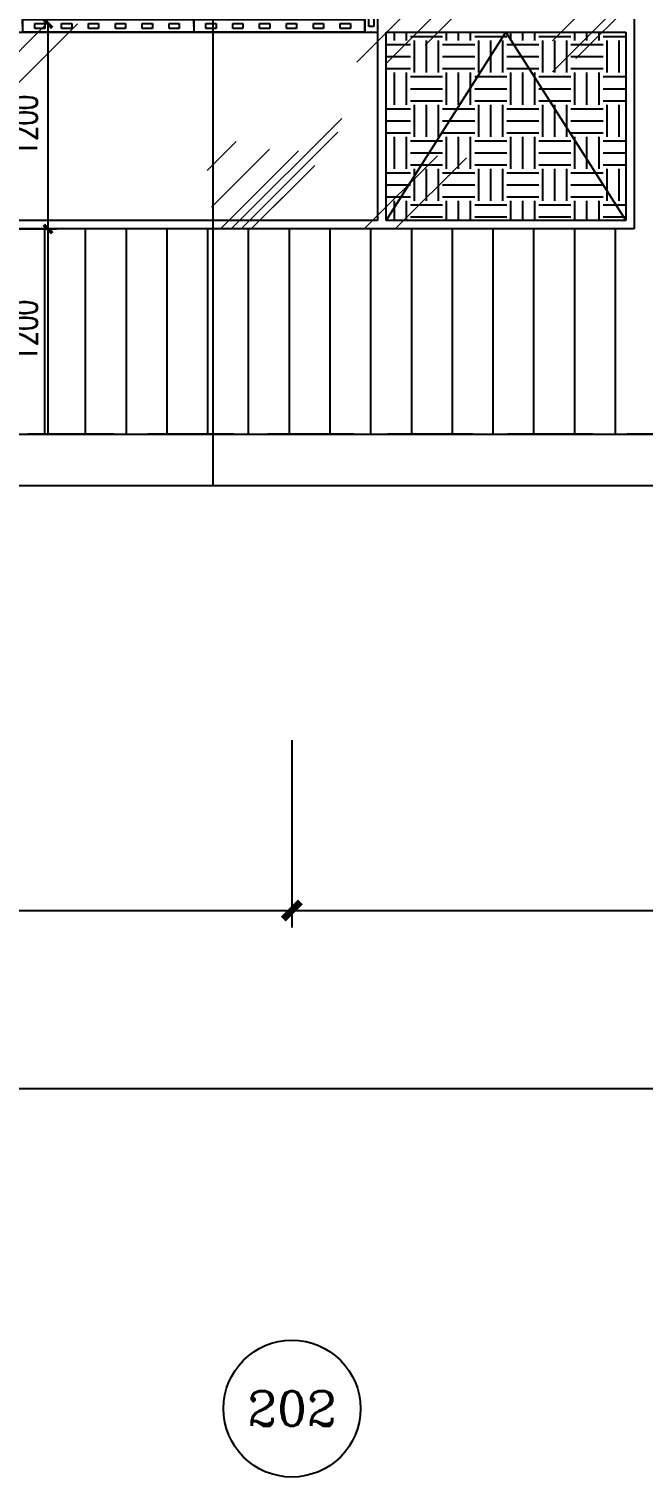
# Model space of a CAD drawing. Extents: x -2377130 to 293730, y -2 to 754590.
# Drawn here: x -1171931 to -1168344, y 511142 to 519607 of the extents above; entities that cross this region are included whole.
import ezdxf
from ezdxf.enums import TextEntityAlignment as Align

# ---------------------------------------------------------------- set-up
doc = ezdxf.new("R2010")
doc.units = 0
doc.header["$LTSCALE"] = 1000
doc.header["$MEASUREMENT"] = 0
doc.linetypes.add('__DASH', pattern=[0.35, 0.25, -0.1])
doc.linetypes.add('DOTE', pattern=[2.42, 2, -0.2, 0.02, -0.2])
for name, color, linetype in [('0 @ 1', 7, 'Continuous'), ('A-AXIS-D', 1, 'Continuous'), ('A-AXIS-DOTE', 14, 'DOTE'), ('A-AXIS-DP', 126, 'Continuous'), ('A-HATCH-2', 251, 'Continuous'), ('A-LIN-V', 9, 'Continuous'), ('A-WINDOW', 140, 'Continuous'), ('AS-WALL', 40, 'Continuous'), ('EQUIP-照明', 3, 'Continuous'), ('PUB_TEXT', 7, 'Continuous'), ('SPACE_HATCH', 8, 'Continuous')]:
    doc.layers.add(name, color=color, linetype=linetype)
doc.layers.add('A-WALL-HATCH', color=8, linetype='Continuous', lineweight=13)
doc.styles.add('_TCH_AXIS', font='COMPLEX', dxfattribs={"bigfont": 'GBCBIG'})
doc.styles.add('_TCH_DIM_T3', font='SIMPLEX', dxfattribs={"width": 0.705882, "bigfont": 'GBCBIG'})
doc.styles.add('_TEL_DIM', font='SIMPLEX', dxfattribs={"width": 0.8, "height": 3.5, "bigfont": 'HZTXT'})

# ---------------------------------------------------------------- blocks, each defined once
blk = doc.blocks.new('_ArchTick')
at = {"color": 0, "linetype": 'ByBlock', "const_width": 0.4}
blk.add_lwpolyline([(-0.5, -0.5), (0.5, 0.5)], dxfattribs=at)
blk = doc.blocks.new('az6')
at = {"color": 3}
for p, q in [((11456875.2, 202785.6), (11457175.2, 202785.6)), ((11456875.2, 202711.6), (11456875.2, 202785.6)), ((11456924.3, 202763.4), (11456983.5, 202763.4)), ((11456924.3, 202733.8), (11456924.3, 202763.4)), ((11456983.5, 202763.4), (11456983.5, 202733.8)), ((11457081.2, 202763.4), (11457140.4, 202763.4)), ((11457081.2, 202733.8), (11457081.2, 202763.4)), ((11457140.4, 202763.4), (11457140.4, 202733.8)), ((11457175.2, 202711.6), (11457175.2, 202785.6)), ((11456875.2, 202711.6), (11456875.2, 202736.6)), ((11456875.2, 202711.6), (11456875.2, 202736.6)), ((11457175.2, 202711.6), (11456875.2, 202711.6)), ((11457175.2, 202711.6), (11456875.2, 202711.6)), ((11456983.5, 202733.8), (11456924.3, 202733.8)), ((11457140.4, 202733.8), (11457081.2, 202733.8))]:
    blk.add_line(p, q, dxfattribs=at)
blk = doc.blocks.new('$equip_U$00000143(SEELE-PC)')
at = {"color": 8}
for p in [(-0.3, 0), (0, 0.074), (0.3, 0), (0, -0.074)]:
    blk.add_point(p, dxfattribs=at)
at = {"layer": '0 @ 1', "color": 8, "xscale": 0.002, "yscale": 0.002, "zscale": 0.002}
blk.add_blockref('az6', (-22914.05, -405.497), dxfattribs=at)
at = {"color": 7, "style": '_TEL_DIM', "flags": 1}
for tag in ['A', 'REMARK']:
    blk.add_attdef(tag, text='', height=0.00002, dxfattribs=at).set_placement((0, 0), align=Align.MIDDLE_CENTER)
blk = doc.blocks.new('$equip_U$00000082(LAPTOP-0UNQ9FSO)')
at = {"color": 4}
blk.add_blockref('$equip_U$00000143(SEELE-PC)', (0.3, 0.074), dxfattribs=at)
at = {"color": 7, "style": '_TEL_DIM', "flags": 1}
for tag in ['A', 'REMARK']:
    blk.add_attdef(tag, text='', height=0.00002, dxfattribs=at).set_placement((0, 0), align=Align.MIDDLE_CENTER)
blk = doc.blocks.new('12ZA')
at = {"color": 3}
for p, q in [((11454726.9, 202785.6), (11455726.9, 202785.6)), ((11454726.9, 202711.6), (11454726.9, 202785.6)), ((11454811.5, 202763.4), (11454870.7, 202763.4)), ((11454811.5, 202733.8), (11454811.5, 202763.4)), ((11454870.7, 202763.4), (11454870.7, 202733.8)), ((11454968.5, 202763.4), (11455027.7, 202763.4)), ((11454968.5, 202733.8), (11454968.5, 202763.4)), ((11455027.7, 202763.4), (11455027.7, 202733.8)), ((11455125.5, 202763.4), (11455184.7, 202763.4)), ((11455125.5, 202733.8), (11455125.5, 202763.4)), ((11455184.7, 202763.4), (11455184.7, 202733.8)), ((11455282.5, 202763.4), (11455341.7, 202763.4)), ((11455282.5, 202733.8), (11455282.5, 202763.4)), ((11455341.7, 202763.4), (11455341.7, 202733.8)), ((11455439.5, 202763.4), (11455498.7, 202763.4)), ((11455439.5, 202733.8), (11455439.5, 202763.4)), ((11455498.7, 202763.4), (11455498.7, 202733.8)), ((11455596.5, 202763.4), (11455655.7, 202763.4)), ((11455596.5, 202733.8), (11455596.5, 202763.4)), ((11455655.7, 202763.4), (11455655.7, 202733.8)), ((11455726.9, 202711.6), (11455726.9, 202785.6)), ((11454726.9, 202711.6), (11454726.9, 202736.6)), ((11455726.9, 202711.6), (11454726.9, 202711.6)), ((11454870.7, 202733.8), (11454811.5, 202733.8)), ((11455027.7, 202733.8), (11454968.5, 202733.8)), ((11455184.7, 202733.8), (11455125.5, 202733.8)), ((11455341.7, 202733.8), (11455282.5, 202733.8)), ((11455498.7, 202733.8), (11455439.5, 202733.8)), ((11455655.7, 202733.8), (11455596.5, 202733.8)), ((11455726.9, 202736.6), (11455726.9, 202711.6))]:
    blk.add_line(p, q, dxfattribs=at)
for p in [(11454726.9, 202748.6), (11454726.9, 202748.6), (11454726.9, 202748.6), (11455226.9, 202785.6), (11455226.9, 202785.6), (11455226.9, 202785.6), (11455726.9, 202748.6), (11455726.9, 202748.6), (11455726.9, 202748.6), (11455726.9, 202748.6), (11455726.9, 202748.6), (11455226.9, 202711.6), (11455226.9, 202711.6), (11455226.9, 202711.6)]:
    blk.add_point(p, dxfattribs=at)
at = {"color": 3, "style": '_TEL_DIM', "flags": 1}
for tag in ['REMARK', 'A']:
    blk.add_attdef(tag, text='', height=0.01, dxfattribs=at).set_placement((11455226.9, 202711.6), align=Align.MIDDLE_CENTER)
blk = doc.blocks.new('$equip_U$00000141(SEELE-PC)')
at = {"color": 8}
for p in [(-1, 0), (0, 0.074), (0, -0.074), (1, -0.024)]:
    blk.add_point(p, dxfattribs=at)
at = {"color": 8, "xscale": 0.002, "yscale": 0.002, "zscale": 0.002}
blk.add_blockref('12ZA', (-22910.454, -405.497), dxfattribs=at)
at = {"color": 7, "style": '_TEL_DIM', "flags": 1}
for tag in ['A', 'REMARK']:
    blk.add_attdef(tag, text='', height=0.00002, dxfattribs=at).set_placement((0, 0), align=Align.MIDDLE_CENTER)
blk = doc.blocks.new('$equip_U$00000080(LAPTOP-0UNQ9FSO)')
at = {"color": 4}
blk.add_blockref('$equip_U$00000141(SEELE-PC)', (1, 0.074), dxfattribs=at)
at = {"color": 7, "style": '_TEL_DIM', "flags": 1}
for tag in ['A', 'REMARK']:
    blk.add_attdef(tag, text='', height=0.00002, dxfattribs=at).set_placement((0, 0), align=Align.MIDDLE_CENTER)

msp = doc.modelspace()

# ---------------------------------------------------------------- linework, layer by layer
at = {"color": 0, "linetype": 'ByBlock', "const_width": 20}
for points in [[(-1171795, 519612.5), (-1171845, 519662.5)], [(-1171845, 518462.5), (-1171795, 518412.5)], [(-1171795, 518412.5), (-1171845, 518462.5)]]:
    msp.add_lwpolyline(points, dxfattribs=at)
at = {"layer": 'A-AXIS-D', "color": 8}
for p, q in [((-1170395, 515450), (-1170395, 514353.4)), ((-1170395, 515450), (-1170395, 514353.4)), ((-1186895, 514453.4), (-1170395, 514453.4)), ((-1170395, 514453.4), (-1153895, 514453.4)), ((-1237045, 513413.4), (-1153245, 513413.4))]:
    msp.add_line(p, q, dxfattribs=at)
msp.add_circle((-1170395, 511541.7), 400, dxfattribs=at)
at = {"layer": 'A-AXIS-DOTE', "color": 8, "linetype": '__DASH', "ltscale": 2}
msp.add_line((-1146235.9, 517237.5), (-1244054.1, 517237.5), dxfattribs=at)
at = {"layer": 'A-AXIS-DP', "color": 8}
for p, q in [((-1171820, 518437.5), (-1171820, 519637.5)), ((-1172435, 518437.5), (-1171770, 518437.5)), ((-1172435, 518437.5), (-1171770, 518437.5)), ((-1171820, 517237.5), (-1171820, 518437.5))]:
    msp.add_line(p, q, dxfattribs=at)
at = {"layer": 'A-HATCH-2', "color": 8, "linetype": 'Continuous'}
for p, q in [((-1171838.5, 517237.5), (-1171838.5, 518437.5)), ((-1171600.4, 517237.5), (-1171600.4, 518437.5)), ((-1171362.2, 517237.5), (-1171362.2, 518437.5)), ((-1171124.1, 517237.5), (-1171124.1, 518437.5)), ((-1170886, 517237.5), (-1170886, 518437.5)), ((-1170647.9, 517237.5), (-1170647.9, 518437.5)), ((-1170409.7, 517237.5), (-1170409.7, 518437.5)), ((-1170171.6, 517237.5), (-1170171.6, 518437.5)), ((-1169933.5, 517237.5), (-1169933.5, 518437.5)), ((-1169695.4, 517237.5), (-1169695.4, 518437.5)), ((-1169457.2, 517237.5), (-1169457.2, 518437.5)), ((-1169219.1, 517237.5), (-1169219.1, 518437.5)), ((-1168981, 517237.5), (-1168981, 518437.5)), ((-1168742.9, 517237.5), (-1168742.9, 518437.5)), ((-1168504.7, 517237.5), (-1168504.7, 518437.5))]:
    msp.add_line(p, q, dxfattribs=at)
at = {"layer": 'A-LIN-V', "color": 8}
for p, q in [((-1170858, 534887.5), (-1170858, 516937.5)), ((-1237045, 517237.5), (-1153245, 517237.5))]:
    msp.add_line(p, q, dxfattribs=at)
at = {"layer": 'A-WALL-HATCH', "color": 8, "linetype": 'Continuous'}
for p, q in [((-1170016.7, 519413.1), (-1169253, 520176.8)), ((-1168873.1, 519536.8), (-1168395, 520014.8)), ((-1169847, 519402.8), (-1169253, 519996.8)), ((-1169617.3, 519512.6), (-1169277.9, 519852)), ((-1168873.1, 519356.8), (-1168395, 519834.8)), ((-1168736.1, 519433.8), (-1168396.6, 519773.2)), ((-1172684.8, 518599.8), (-1171647.1, 519637.5)), ((-1172684.8, 518779.8), (-1171836.2, 519628.3)), ((-1170750.6, 518437.5), (-1170104, 519084)), ((-1170692.4, 518437.5), (-1170126.4, 519003.4)), ((-1170890.1, 518779.8), (-1170720.4, 518949.5)), ((-1170865.2, 518564.6), (-1170525.8, 518904)), ((-1170812.4, 518437.5), (-1170356.1, 518893.7)), ((-1169972.4, 518437.5), (-1169545.2, 518864.6)), ((-1169792.4, 518437.5), (-1169375.5, 518854.3)), ((-1170632.4, 518437.5), (-1170260.9, 518808.9)), ((-1170505.2, 518564.6), (-1170335.5, 518734.3))]:
    msp.add_line(p, q, dxfattribs=at)
at = {"layer": 'A-WINDOW', "color": 8}
for p, q in [((-1168395, 534887.5), (-1168395, 518437.5)), ((-1229040.3, 519587.5), (-1169895, 519587.5)), ((-1170858, 519587.5), (-1170858, 518487.5)), ((-1169895, 519587.5), (-1169895, 518487.5)), ((-1169845, 519587.5), (-1168445, 519587.5)), ((-1169845, 518487.5), (-1169845, 519587.5)), ((-1169845, 518487.5), (-1169145, 519587.5)), ((-1169145, 519587.5), (-1168445, 518487.5)), ((-1168445, 519587.5), (-1168445, 518487.5)), ((-1169895, 518487.5), (-1225393.6, 518487.5)), ((-1168445, 518487.5), (-1169845, 518487.5)), ((-1168395, 518437.5), (-1225393.6, 518437.5))]:
    msp.add_line(p, q, dxfattribs=at)
at = {"layer": 'AS-WALL', "color": 8}
msp.add_line((-1244054.1, 516937.5), (-1146235.9, 516937.5), dxfattribs=at)
at = {"layer": 'SPACE_HATCH', "color": 8, "linetype": 'Continuous'}
for p, q in [((-1169796.3, 519539.1), (-1169796.3, 519587.5)), ((-1169725.9, 519539.1), (-1169725.9, 519587.5)), ((-1169491.6, 519539.1), (-1169491.6, 519587.5)), ((-1169421.3, 519539.1), (-1169421.3, 519587.5)), ((-1169350.9, 519539.1), (-1169350.9, 519587.5)), ((-1169116.6, 519539.1), (-1169116.6, 519587.5)), ((-1169046.3, 519539.1), (-1169046.3, 519587.5)), ((-1168975.9, 519539.1), (-1168975.9, 519587.5)), ((-1168741.6, 519539.1), (-1168741.6, 519587.5)), ((-1168671.3, 519539.1), (-1168671.3, 519587.5)), ((-1168600.9, 519539.1), (-1168600.9, 519587.5)), ((-1169845, 519515.6), (-1169702.5, 519515.6)), ((-1169702.5, 519562.5), (-1169515, 519562.5)), ((-1169679.1, 519351.6), (-1169679.1, 519539.1)), ((-1169608.8, 519351.6), (-1169608.8, 519539.1)), ((-1169538.4, 519351.6), (-1169538.4, 519539.1)), ((-1169515, 519515.6), (-1169327.5, 519515.6)), ((-1169327.5, 519562.5), (-1169140, 519562.5)), ((-1169304.1, 519351.6), (-1169304.1, 519539.1)), ((-1169233.8, 519351.6), (-1169233.8, 519539.1)), ((-1169163.4, 519351.6), (-1169163.4, 519539.1)), ((-1169140, 519515.6), (-1168952.5, 519515.6)), ((-1168952.5, 519562.5), (-1168765, 519562.5)), ((-1168929.1, 519351.6), (-1168929.1, 519539.1)), ((-1168858.8, 519351.6), (-1168858.8, 519539.1)), ((-1168788.4, 519351.6), (-1168788.4, 519539.1)), ((-1168765, 519515.6), (-1168577.5, 519515.6)), ((-1168577.5, 519562.5), (-1168445, 519562.5)), ((-1168554.1, 519351.6), (-1168554.1, 519539.1)), ((-1168483.8, 519351.6), (-1168483.8, 519539.1)), ((-1169845, 519445.3), (-1169702.5, 519445.3)), ((-1169515, 519445.3), (-1169327.5, 519445.3)), ((-1169140, 519445.3), (-1168952.5, 519445.3)), ((-1168765, 519445.3), (-1168577.5, 519445.3)), ((-1169845, 519375), (-1169702.5, 519375)), ((-1169796.3, 519164.1), (-1169796.3, 519351.6)), ((-1169725.9, 519164.1), (-1169725.9, 519351.6)), ((-1169515, 519375), (-1169327.5, 519375)), ((-1169491.6, 519164.1), (-1169491.6, 519351.6)), ((-1169421.3, 519164.1), (-1169421.3, 519351.6)), ((-1169350.9, 519164.1), (-1169350.9, 519351.6)), ((-1169140, 519375), (-1168952.5, 519375)), ((-1169116.6, 519164.1), (-1169116.6, 519351.6)), ((-1169046.3, 519164.1), (-1169046.3, 519351.6)), ((-1168975.9, 519164.1), (-1168975.9, 519351.6)), ((-1168765, 519375), (-1168577.5, 519375)), ((-1168741.6, 519164.1), (-1168741.6, 519351.6)), ((-1168671.3, 519164.1), (-1168671.3, 519351.6)), ((-1168600.9, 519164.1), (-1168600.9, 519351.6)), ((-1169702.5, 519328.1), (-1169515, 519328.1)), ((-1169702.5, 519257.8), (-1169515, 519257.8)), ((-1169327.5, 519328.1), (-1169140, 519328.1)), ((-1169327.5, 519257.8), (-1169140, 519257.8)), ((-1168952.5, 519328.1), (-1168765, 519328.1)), ((-1168952.5, 519257.8), (-1168765, 519257.8)), ((-1168577.5, 519328.1), (-1168445, 519328.1)), ((-1168577.5, 519257.8), (-1168445, 519257.8)), ((-1169702.5, 519187.5), (-1169515, 519187.5)), ((-1169679.1, 518976.6), (-1169679.1, 519164.1)), ((-1169608.8, 518976.6), (-1169608.8, 519164.1)), ((-1169538.4, 518976.6), (-1169538.4, 519164.1)), ((-1169327.5, 519187.5), (-1169140, 519187.5)), ((-1169304.1, 518976.6), (-1169304.1, 519164.1)), ((-1169233.8, 518976.6), (-1169233.8, 519164.1)), ((-1169163.4, 518976.6), (-1169163.4, 519164.1)), ((-1168952.5, 519187.5), (-1168765, 519187.5)), ((-1168929.1, 518976.6), (-1168929.1, 519164.1)), ((-1168858.8, 518976.6), (-1168858.8, 519164.1)), ((-1168788.4, 518976.6), (-1168788.4, 519164.1)), ((-1168577.5, 519187.5), (-1168445, 519187.5)), ((-1168554.1, 518976.6), (-1168554.1, 519164.1)), ((-1168483.8, 518976.6), (-1168483.8, 519164.1)), ((-1169845, 519140.6), (-1169702.5, 519140.6)), ((-1169515, 519140.6), (-1169327.5, 519140.6)), ((-1169140, 519140.6), (-1168952.5, 519140.6)), ((-1168765, 519140.6), (-1168577.5, 519140.6)), ((-1169845, 519070.3), (-1169702.5, 519070.3)), ((-1169845, 519000), (-1169702.5, 519000)), ((-1169515, 519070.3), (-1169327.5, 519070.3)), ((-1169515, 519000), (-1169327.5, 519000)), ((-1169140, 519070.3), (-1168952.5, 519070.3)), ((-1169140, 519000), (-1168952.5, 519000)), ((-1168765, 519070.3), (-1168577.5, 519070.3)), ((-1168765, 519000), (-1168577.5, 519000)), ((-1169796.3, 518789.1), (-1169796.3, 518976.6)), ((-1169725.9, 518789.1), (-1169725.9, 518976.6)), ((-1169702.5, 518953.1), (-1169515, 518953.1)), ((-1169491.6, 518789.1), (-1169491.6, 518976.6)), ((-1169421.3, 518789.1), (-1169421.3, 518976.6)), ((-1169350.9, 518789.1), (-1169350.9, 518976.6)), ((-1169327.5, 518953.1), (-1169140, 518953.1)), ((-1169116.6, 518789.1), (-1169116.6, 518976.6)), ((-1169046.3, 518789.1), (-1169046.3, 518976.6)), ((-1168975.9, 518789.1), (-1168975.9, 518976.6)), ((-1168952.5, 518953.1), (-1168765, 518953.1)), ((-1168741.6, 518789.1), (-1168741.6, 518976.6)), ((-1168671.3, 518789.1), (-1168671.3, 518976.6)), ((-1168600.9, 518789.1), (-1168600.9, 518976.6)), ((-1168577.5, 518953.1), (-1168445, 518953.1)), ((-1169702.5, 518882.8), (-1169515, 518882.8)), ((-1169327.5, 518882.8), (-1169140, 518882.8)), ((-1168952.5, 518882.8), (-1168765, 518882.8)), ((-1168577.5, 518882.8), (-1168445, 518882.8)), ((-1169845, 518765.6), (-1169702.5, 518765.6)), ((-1169702.5, 518812.5), (-1169515, 518812.5)), ((-1169679.1, 518601.6), (-1169679.1, 518789.1)), ((-1169608.8, 518601.6), (-1169608.8, 518789.1)), ((-1169538.4, 518601.6), (-1169538.4, 518789.1)), ((-1169515, 518765.6), (-1169327.5, 518765.6)), ((-1169327.5, 518812.5), (-1169140, 518812.5)), ((-1169304.1, 518601.6), (-1169304.1, 518789.1)), ((-1169233.8, 518601.6), (-1169233.8, 518789.1)), ((-1169163.4, 518601.6), (-1169163.4, 518789.1)), ((-1169140, 518765.6), (-1168952.5, 518765.6)), ((-1168952.5, 518812.5), (-1168765, 518812.5)), ((-1168929.1, 518601.6), (-1168929.1, 518789.1)), ((-1168858.8, 518601.6), (-1168858.8, 518789.1)), ((-1168788.4, 518601.6), (-1168788.4, 518789.1)), ((-1168765, 518765.6), (-1168577.5, 518765.6)), ((-1168577.5, 518812.5), (-1168445, 518812.5)), ((-1168554.1, 518601.6), (-1168554.1, 518789.1)), ((-1168483.8, 518601.6), (-1168483.8, 518789.1)), ((-1169845, 518695.3), (-1169702.5, 518695.3)), ((-1169515, 518695.3), (-1169327.5, 518695.3)), ((-1169140, 518695.3), (-1168952.5, 518695.3)), ((-1168765, 518695.3), (-1168577.5, 518695.3)), ((-1169845, 518625), (-1169702.5, 518625)), ((-1169796.3, 518487.5), (-1169796.3, 518601.6)), ((-1169725.9, 518487.5), (-1169725.9, 518601.6)), ((-1169702.5, 518578.1), (-1169515, 518578.1)), ((-1169515, 518625), (-1169327.5, 518625)), ((-1169491.6, 518487.5), (-1169491.6, 518601.6)), ((-1169421.3, 518487.5), (-1169421.3, 518601.6)), ((-1169350.9, 518487.5), (-1169350.9, 518601.6)), ((-1169327.5, 518578.1), (-1169140, 518578.1)), ((-1169140, 518625), (-1168952.5, 518625)), ((-1169116.6, 518487.5), (-1169116.6, 518601.6)), ((-1169046.3, 518487.5), (-1169046.3, 518601.6)), ((-1168975.9, 518487.5), (-1168975.9, 518601.6)), ((-1168952.5, 518578.1), (-1168765, 518578.1)), ((-1168765, 518625), (-1168577.5, 518625)), ((-1168741.6, 518487.5), (-1168741.6, 518601.6)), ((-1168671.3, 518487.5), (-1168671.3, 518601.6)), ((-1168600.9, 518487.5), (-1168600.9, 518601.6)), ((-1168577.5, 518578.1), (-1168445, 518578.1)), ((-1169702.5, 518507.8), (-1169515, 518507.8)), ((-1169327.5, 518507.8), (-1169140, 518507.8)), ((-1168952.5, 518507.8), (-1168765, 518507.8)), ((-1168577.5, 518507.8), (-1168445, 518507.8))]:
    msp.add_line(p, q, dxfattribs=at)

# ---------------------------------------------------------------- block references
at = {"layer": 'A-AXIS-D', "color": 8, "xscale": 100, "yscale": 100, "zscale": 100}
msp.add_blockref('_ArchTick', (-1170395, 514453.4), dxfattribs=at)
at = {"layer": 'A-AXIS-D', "color": 8, "xscale": 100, "yscale": 100, "zscale": 100, "rotation": 180}
msp.add_blockref('_ArchTick', (-1170395, 514453.4), dxfattribs=at)
at = {"layer": 'EQUIP-照明', "color": 8, "xscale": 500, "yscale": 500, "zscale": 500}
for name, p, rotation in [('$equip_U$00000082(LAPTOP-0UNQ9FSO)', (-1169969, 519887.5), 270), ('$equip_U$00000080(LAPTOP-0UNQ9FSO)', (-1170969, 519661.5), 180), ('$equip_U$00000080(LAPTOP-0UNQ9FSO)', (-1169969, 519661.5), 180)]:
    msp.add_blockref(name, p, dxfattribs=dict(at, rotation=rotation))

# ---------------------------------------------------------------- texts
at = {"layer": 'A-AXIS-DP', "color": 8, "style": '_TCH_DIM_T3', "width": 0.705882}
for p in [(-1171883.1, 518862.5), (-1171883.1, 517662.5)]:
    msp.add_text('1200', height=148.75, rotation=90, dxfattribs=at).set_placement(p)
at = {"layer": 'PUB_TEXT', "color": 8, "style": '_TCH_AXIS'}
msp.add_text('202', height=202.97, dxfattribs=at).set_placement((-1170656, 511440.2), (-1170134, 511440.2), align=Align.FIT)

doc.saveas('drawing.dxf')
